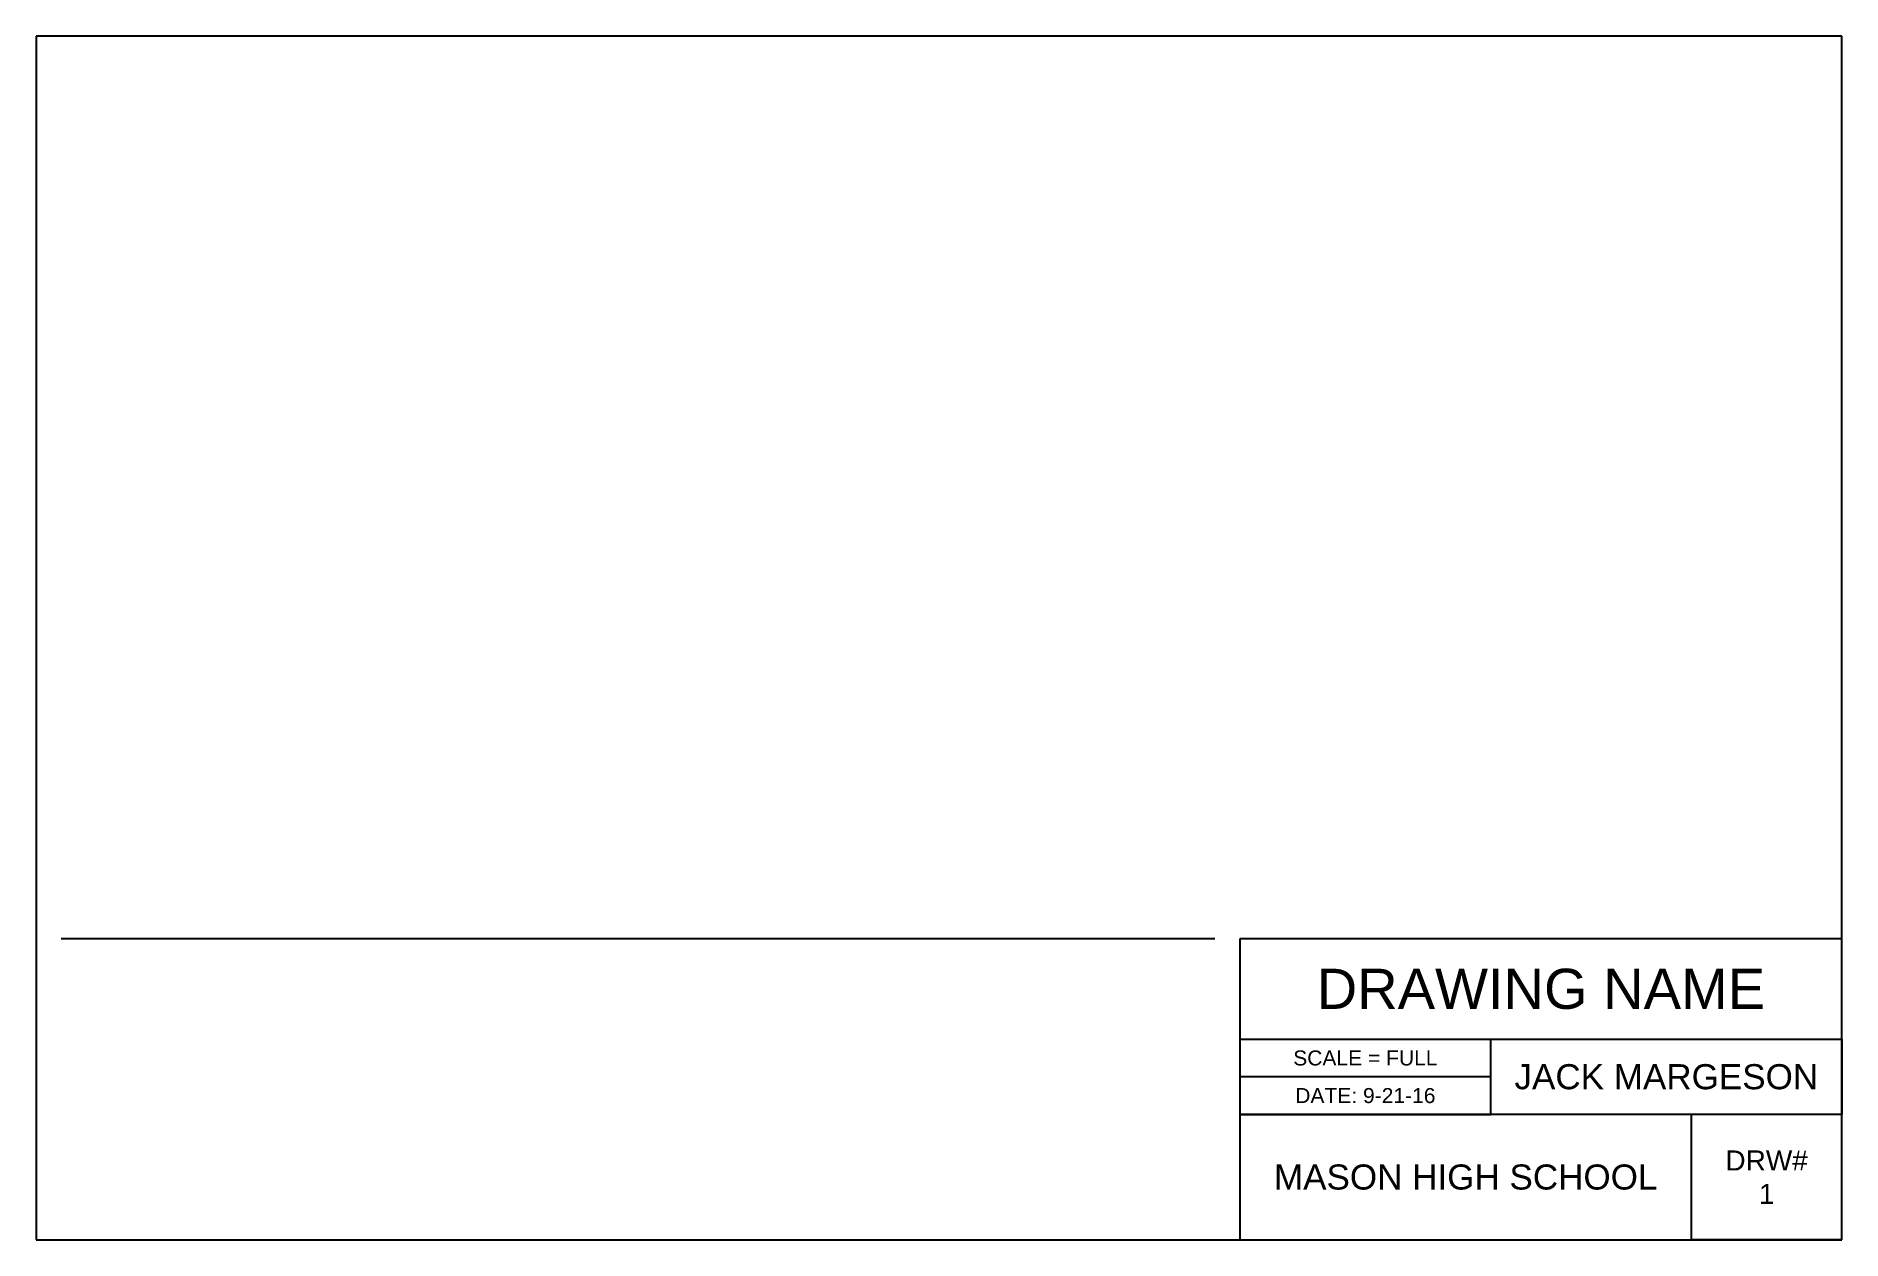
# Model space of a CAD drawing. Header units: inches. Extents: x 0 to 18, y 0 to 12.
import ezdxf

# ---------------------------------------------------------------- set-up
doc = ezdxf.new("R2010")
doc.units = ezdxf.units.IN
doc.header["$MEASUREMENT"] = 0
doc.styles.get("Standard").update_dxf_attribs({"font": 'arial.ttf'})

msp = doc.modelspace()

# ---------------------------------------------------------------- linework, layer by layer
for p, q in [((18, 12), (0, 12)), ((0, 12), (0, 0)), ((18, 0), (18, 12)), ((11.75, 3), (0.25, 3)), ((18, 3), (12, 3)), ((12, 3), (12, 0)), ((12, 3), (12, 2)), ((18, 0), (18, 3)), ((12, 2), (18, 2)), ((14.5, 1.25), (14.5, 2)), ((18, 2), (18, 1.25)), ((14.5, 1.625), (12, 1.625)), ((18, 1.25), (12, 1.25)), ((12, 1.25), (14.5, 1.25)), ((16.5, 0), (16.5, 1.25)), ((0, 0), (18, 0)), ((18, 0), (16.5, 0))]:
    msp.add_line(p, q)

# ---------------------------------------------------------------- texts
at = {"attachment_point": 5}
for s, width, insert, char_height in [('DRAWING NAME', 6, (15, 2.5), 0.4), ('SCALE = FULL', 2.5, (13.25, 1.8125), 0.15), ('JACK MARGESON', 3.5, (16.25, 1.625), 0.25), ('DATE: 9-21-16', 2.5, (13.25, 1.4375), 0.15), ('MASON HIGH SCHOOL', 4.5, (14.25, 0.625), 0.25), ('DRW#\\P1', 1.5, (17.25, 0.625), 0.2)]:
    msp.add_mtext_dynamic_manual_height_columns(s, width=width, gutter_width=1, heights=[0], dxfattribs=dict(at, insert=insert, char_height=char_height))

doc.saveas('drawing.dxf')
